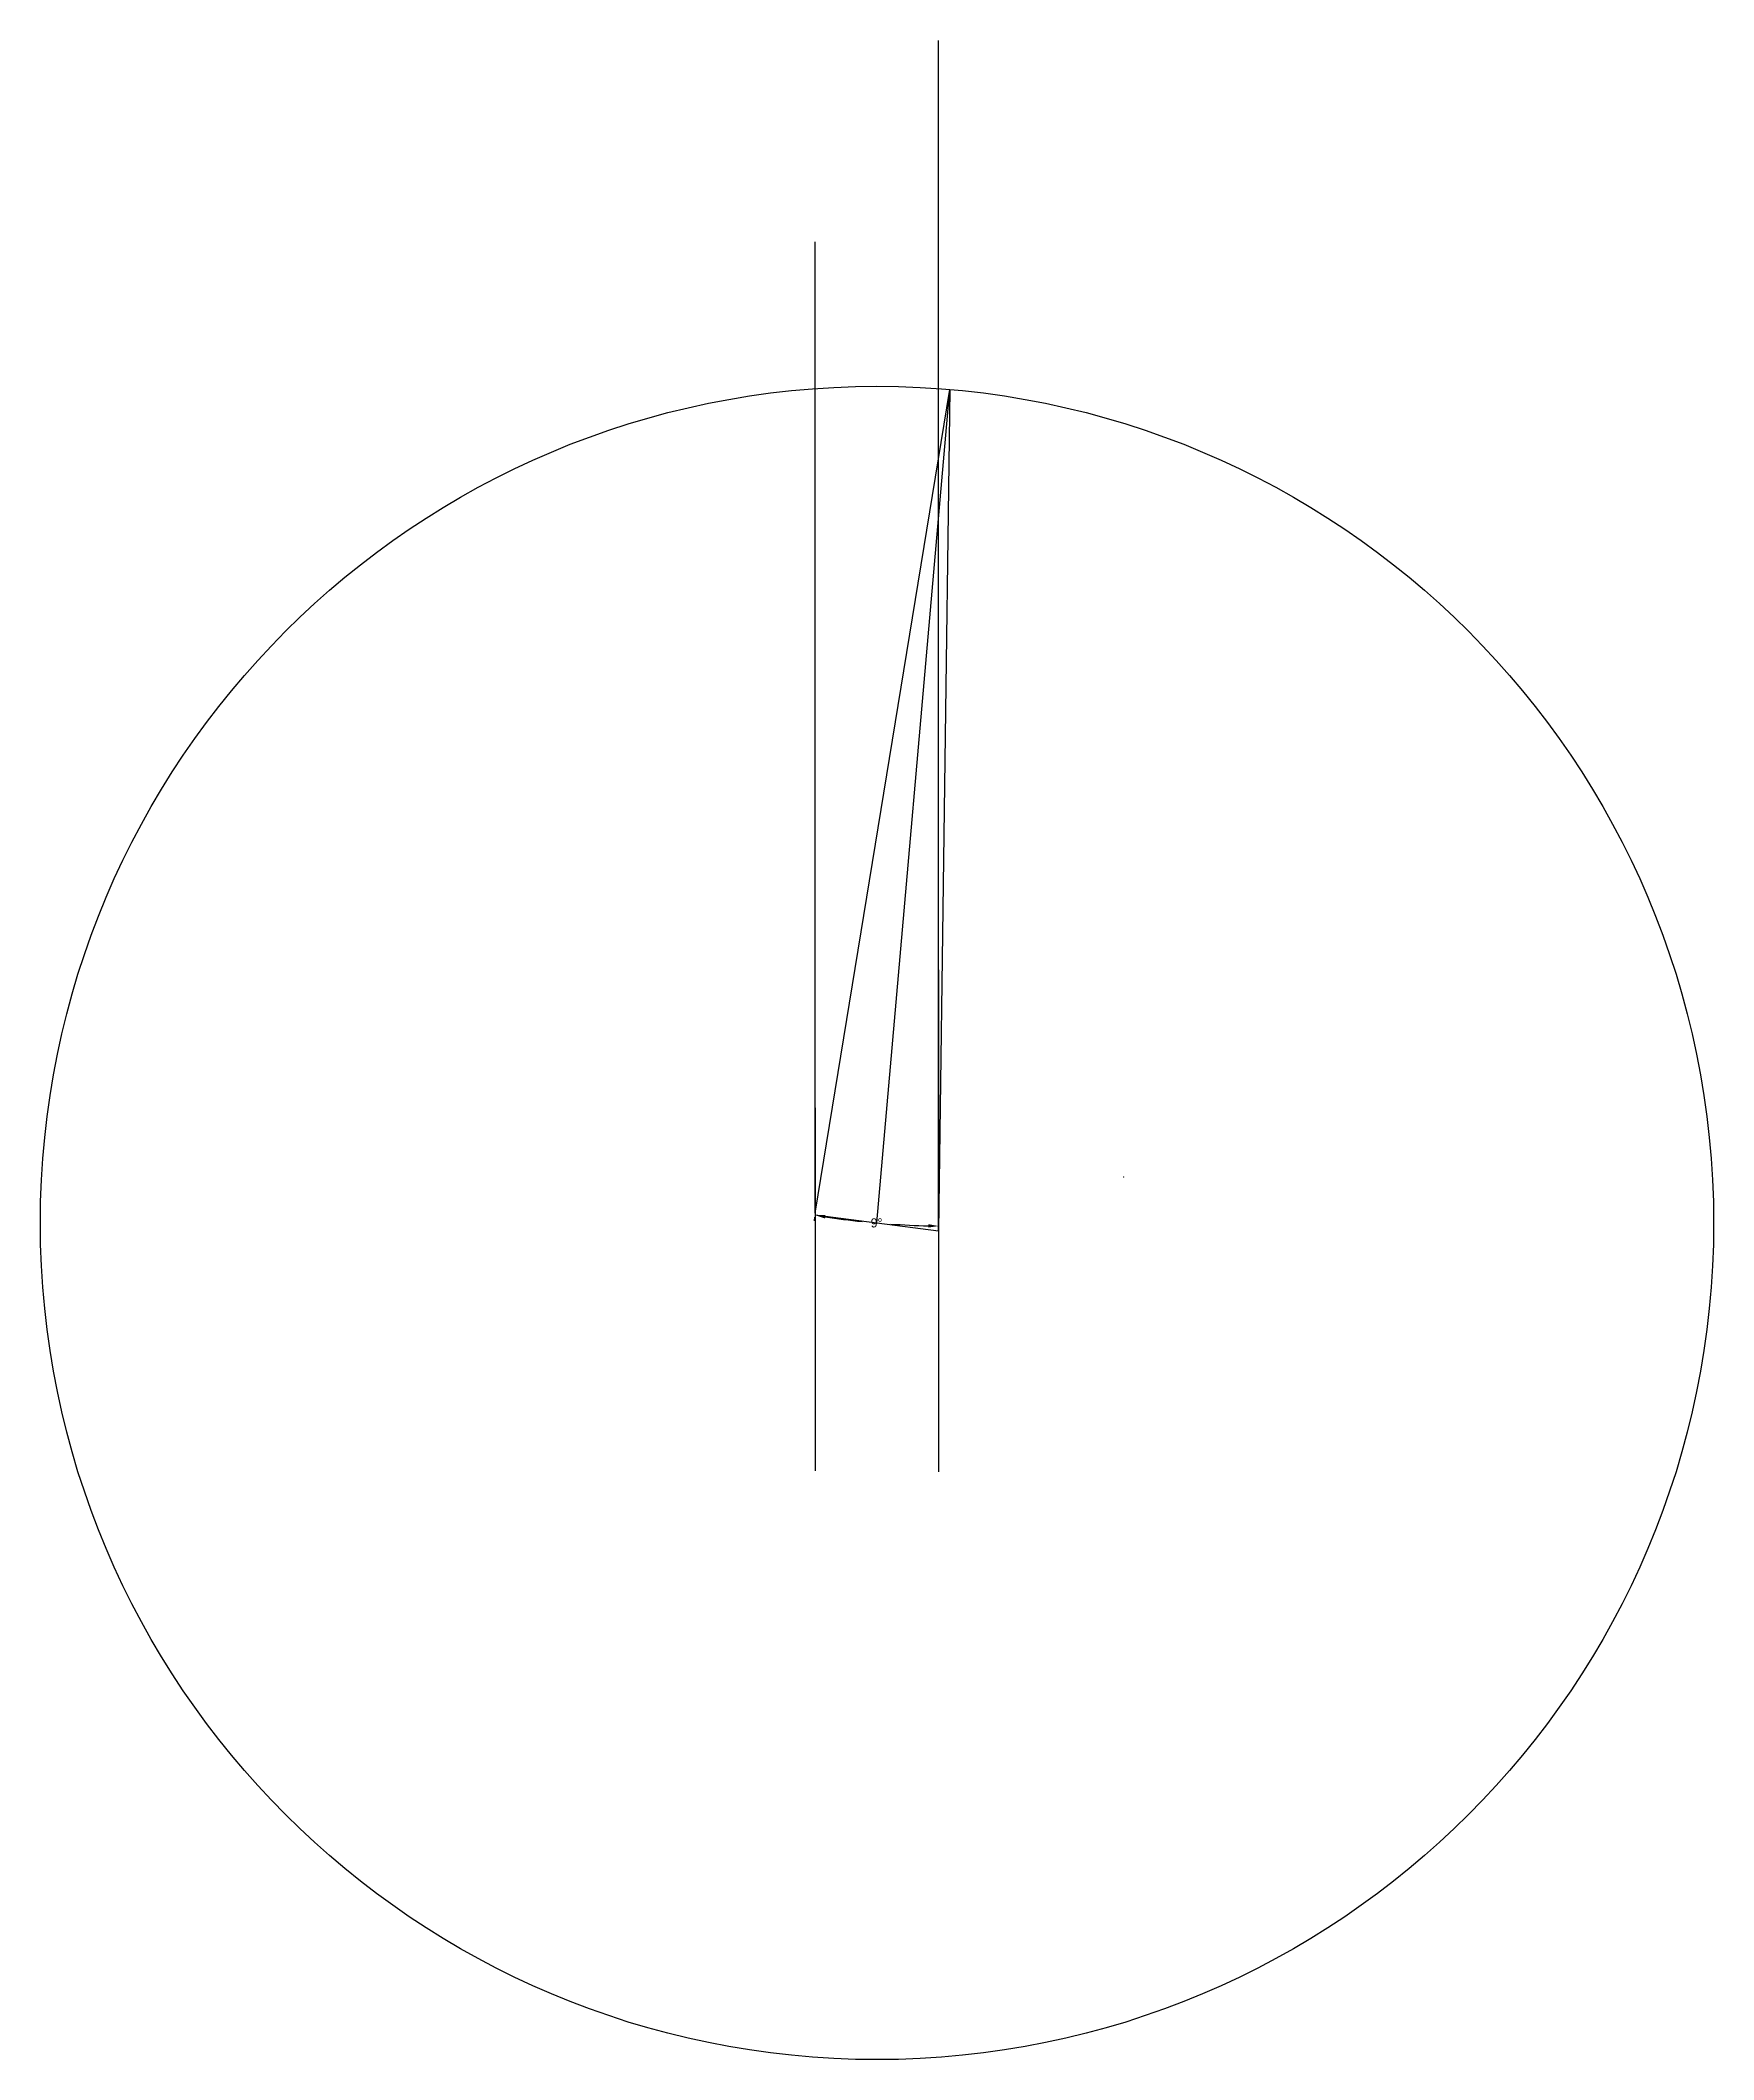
# Model space of a CAD drawing. Header units: millimetres. Extents: x -181 to 336, y -98 to 525.
import ezdxf

# ---------------------------------------------------------------- set-up
doc = ezdxf.new("R2010")
doc.units = ezdxf.units.MM
doc.header["$PDSIZE"] = -1
doc.dimstyles.new('ISO-25', dxfattribs={"dimtxt": 2.5, "dimasz": 2.5, "dimexe": 1.25, "dimexo": 0.625, "dimtad": 1, "dimtxsty": 'Standard', "dimcen": 2.5, "dimadec": 0, "dimazin": 0, "dimtfac": 1, "dimtmove": 0, "dimatfit": 3, "dimfxl": 1, "dimarcsym": 0})

# ---------------------------------------------------------------- blocks, each defined once
blk = doc.blocks.new('*D36')
at = {"color": 0, "lineweight": -2}
blk.add_line((58.55, 162.02), (58.37, 160.91), dxfattribs=at)
for start, end in [(261.41883, 263.98512), (265.95357, 268.52135)]:
    blk.add_arc((100.35, 417.68), 258.4, start, end, dxfattribs=at)
at = {"color": 0}
for points in [[(61.71, 161.65), (61.87, 162.7), (58.66, 162.67)], [(93.69, 159.89), (93.67, 158.84), (96.85, 159.3)]]:
    blk.add_solid(points, dxfattribs=at)
at = {"layer": 'Defpoints', "color": 0}
for p in [(100.35, 417.68), (100.35, 417.68), (58.76, 163.27), (71.33, 160.91), (96.83, 157.8)]:
    blk.add_point(p, dxfattribs=at)
at = {"color": 0, "insert": (77.69, 160.27), "char_height": 2.822, "attachment_point": 5}
blk.add_mtext('9°', dxfattribs=at)

msp = doc.modelspace()

# ---------------------------------------------------------------- linework, layer by layer
for p, q in [((96.847, 162.739), (96.835, 525.489)), ((58.755, 163.274), (58.755, 463.274)), ((58.755, 163.274), (100.348, 417.68)), ((77.828, 160.263), (100.348, 417.68)), ((100.348, 417.68), (96.835, 157.796)), ((96.847, 157.782), (96.847, 238.391)), ((96.847, 238.391), (96.847, 83.426)), ((58.768, 195.861), (58.768, 83.746)), ((58.768, 162.737), (96.847, 157.794)), ((96.835, 157.794), (96.835, 167.954)), ((96.847, 167.946), (96.835, 157.794)), ((96.847, 157.782), (96.835, 162.737))]:
    msp.add_line(p, q)
at = {"color": 7, "linetype": 'Continuous', "lineweight": 0}
msp.add_line((58.755, 258.36), (58.755, 163.274), dxfattribs=at)
msp.add_circle((77.828, 160.263), 258.4)
msp.add_point((154.005, 174.443), dxfattribs=at)

# ---------------------------------------------------------------- dimensions: what is measured, and where the dimension line sits
dim = msp.add_angular_dim_2l(base=(71.328, 160.914), line1=((100.348, 417.68), (96.835, 157.796)), line2=((58.755, 163.274), (100.348, 417.68)), dimstyle='ISO-25', override={"dimtxt": 2.822222, "dimasz": 3.175, "dimexe": 1.778, "dimexo": 1.27, "dimgap": 2.54, "dimtad": 0, "dimtih": 1, "dimtoh": 1, "dimdec": 1, "dimlfac": 2, "dimzin": 1, "dimtdec": 1, "dimtzin": 1})
dim.commit()
dim.dimension.update_dxf_attribs({"geometry": '*D36', "text_midpoint": (77.693, 160.275)})

doc.saveas('drawing.dxf')
